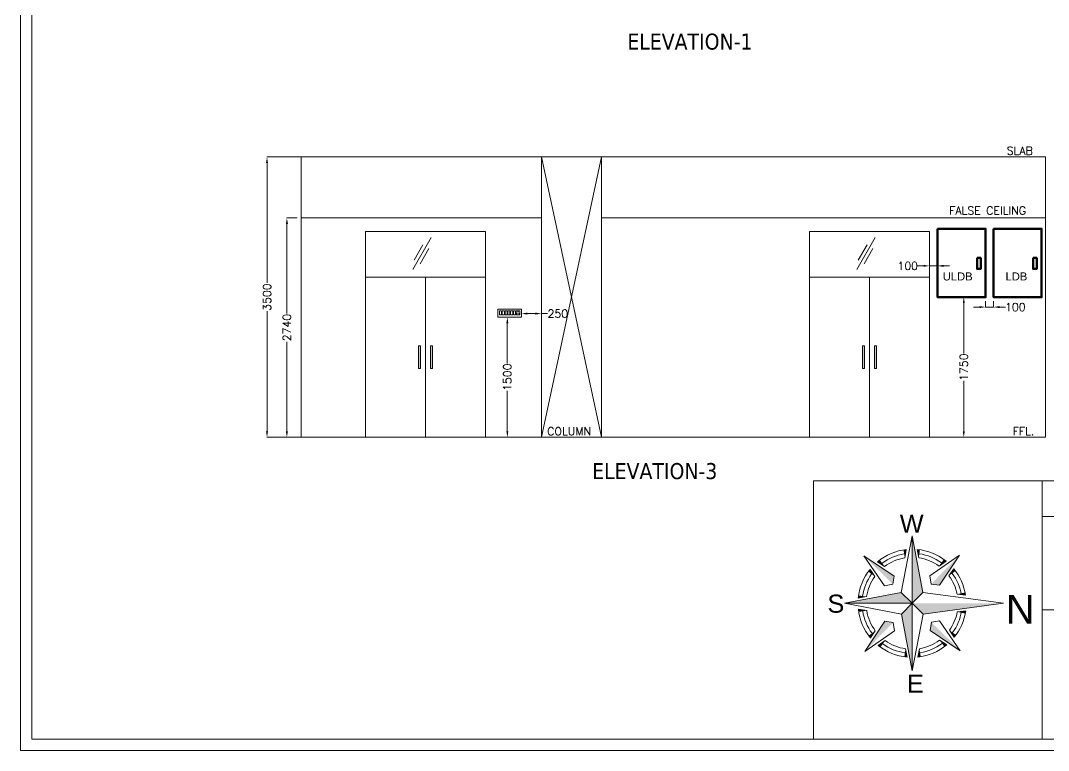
# Model space of a CAD drawing. Extents: x 3552052 to 4102982, y -707811 to -630695.
# Drawn here: x 4028604 to 4041445, y -702280 to -693168 of the extents above; entities that cross this region are included whole.
import ezdxf

# ---------------------------------------------------------------- set-up
doc = ezdxf.new("R2010")
doc.units = 0
doc.header["$LTSCALE"] = 6
doc.header["$MEASUREMENT"] = 0
doc.linetypes.add('HIDDEN', pattern=[0.375, 0.25, -0.125])
doc.layers.get('0').update_dxf_attribs({"linetype": 'CONTINUOUS', "lineweight": 0})
doc.layers.get('Defpoints').update_dxf_attribs({"linetype": 'CONTINUOUS', "lineweight": 0})
for name, color, linetype, lineweight in [('COL', 5, 'CONTINUOUS', 0), ('ELE-4M RAW P.SB', 40, 'CONTINUOUS', 0), ('ELE-4M UPS P.SB', 3, 'CONTINUOUS', 0), ('ELE-6M RAW P.SB', 40, 'HIDDEN', 0), ('ELE-CONDUIT', 5, 'CONTINUOUS', 30), ('ELE-SOCKET NMBERING', 7, 'CONTINUOUS', 9), ('ELE. DB', 1, 'CONTINUOUS', 0), ('ELE.DB', 1, 'CONTINUOUS', 0), ('MEP_HVAC_RA_DUCT', 1, 'CONTINUOUS', 0), ('MEP_HVAC_TEXT', 7, 'CONTINUOUS', 0), ('SECTION', 251, 'CONTINUOUS', 0), ('TEXT', 5, 'CONTINUOUS', 0), ('TITLE', 7, 'CONTINUOUS', 0)]:
    doc.layers.add(name, color=color, linetype=linetype, lineweight=lineweight)
doc.layers.add('ELE-6A AC SOCKET', color=7, linetype='CONTINUOUS', lineweight=0, true_color=0x00ceb6)
doc.styles.add('Annotation', font='tahoma.ttf')
doc.styles.add('ARIAL', font='arial.ttf')
doc.styles.add('ROMANS', font='romans.shx')
doc.styles.get("Standard").update_dxf_attribs({"font": 'SIMPLEX'})
doc.dimstyles.new('AEPL1', dxfattribs={"dimtxt": 100, "dimasz": 75, "dimexe": 1.25, "dimexo": 50, "dimtad": 0, "dimdec": 0, "dimtxsty": 'ROMANS', "dimcen": 2.5, "dimclrd": 7, "dimclre": 7, "dimadec": 0, "dimazin": 0, "dimtfac": 1, "dimtdec": 0, "dimtmove": 0, "dimatfit": 3, "dimfxl": 1, "dimlwd": 0, "dimlwe": 0, "dimarcsym": 0})

# ---------------------------------------------------------------- blocks, each defined once
blk = doc.blocks.new('*D797')
at = {"layer": 'Defpoints', "color": 0, "linetype": 'ByBlock', "transparency": 16777216}
for p in [(4031931, -695631), (4032111, -695631), (4032311, -698371)]:
    blk.add_point(p, dxfattribs=at)
at = {"layer": 'ELE-4M UPS P.SB', "color": 7, "linetype": 'ByBlock', "lineweight": 0, "transparency": 16777216}
for p, q in [((4032061, -695631), (4031930, -695631)), ((4031931, -695706), (4031931, -696824)), ((4031931, -698296), (4031931, -697178)), ((4032261, -698371), (4031930, -698371))]:
    blk.add_line(p, q, dxfattribs=at)
at = {"layer": 'ELE-4M UPS P.SB', "color": 7, "linetype": 'ByBlock', "transparency": 16777216}
for points in [[(4031919, -695706), (4031944, -695706), (4031931, -695631)], [(4031919, -698296), (4031944, -698296), (4031931, -698371)]]:
    blk.add_solid(points, dxfattribs=at)
at = {"layer": 'ELE-4M UPS P.SB', "color": 0, "linetype": 'ByBlock', "transparency": 16777216, "insert": (4031931, -697001), "char_height": 100, "attachment_point": 5, "rotation": 90, "style": 'ROMANS'}
blk.add_mtext('2740', dxfattribs=at)
blk = doc.blocks.new('*D798')
at = {"layer": 'Defpoints', "color": 0, "linetype": 'ByBlock', "transparency": 16777216}
for p in [(4031683, -694871), (4032357, -694871), (4032311, -698371)]:
    blk.add_point(p, dxfattribs=at)
at = {"layer": 'ELE-4M UPS P.SB', "color": 7, "linetype": 'ByBlock', "lineweight": 0, "transparency": 16777216}
for p, q in [((4032307, -694871), (4031681, -694871)), ((4031683, -694946), (4031683, -696444)), ((4031683, -698296), (4031683, -696798)), ((4032261, -698371), (4031681, -698371))]:
    blk.add_line(p, q, dxfattribs=at)
at = {"layer": 'ELE-4M UPS P.SB', "color": 7, "linetype": 'ByBlock', "transparency": 16777216}
for points in [[(4031670, -694946), (4031695, -694946), (4031683, -694871)], [(4031670, -698296), (4031695, -698296), (4031683, -698371)]]:
    blk.add_solid(points, dxfattribs=at)
at = {"layer": 'ELE-4M UPS P.SB', "color": 0, "linetype": 'ByBlock', "transparency": 16777216, "insert": (4031683, -696621), "char_height": 100, "attachment_point": 5, "rotation": 90, "style": 'ROMANS'}
blk.add_mtext('3500', dxfattribs=at)
blk = doc.blocks.new('TTTT')
at = {"layer": 'ELE.DB', "color": 3, "lineweight": 50, "ltscale": 10}
for points in [[(3961691, -723386), (3962291, -723386), (3962291, -724241), (3961691, -724241)], [(3962185, -723751), (3962231, -723751), (3962231, -723889), (3962185, -723889)]]:
    blk.add_lwpolyline(points, close=True, dxfattribs=at)
blk = doc.blocks.new('TTTT44')
at = {"layer": 'ELE-CONDUIT', "color": 1, "lineweight": 50, "ltscale": 10}
for points in [[(3962418, -723386), (3963018, -723386), (3963018, -724241), (3962418, -724241)], [(3962912, -723751), (3962958, -723751), (3962958, -723889), (3962912, -723889)]]:
    blk.add_lwpolyline(points, close=True, dxfattribs=at)
blk = doc.blocks.new('*D799')
at = {"layer": 'Defpoints', "color": 0, "linetype": 'ByBlock', "transparency": 16777216}
for p in [(4040379, -696621), (4040379, -698371), (4040387, -698371)]:
    blk.add_point(p, dxfattribs=at)
at = {"layer": 'ELE-6A AC SOCKET', "color": 7, "linetype": 'ByBlock', "lineweight": 0, "transparency": 16777216}
for p, q in [((4040387, -696696), (4040387, -697326)), ((4040429, -696621), (4040388, -696621)), ((4040387, -698296), (4040387, -697666)), ((4040429, -698371), (4040388, -698371))]:
    blk.add_line(p, q, dxfattribs=at)
at = {"layer": 'ELE-6A AC SOCKET', "color": 7, "linetype": 'ByBlock', "transparency": 16777216}
for points in [[(4040375, -696696), (4040400, -696696), (4040387, -696621)], [(4040375, -698296), (4040400, -698296), (4040387, -698371)]]:
    blk.add_solid(points, dxfattribs=at)
at = {"layer": 'ELE-6A AC SOCKET', "color": 0, "linetype": 'ByBlock', "transparency": 16777216, "insert": (4040387, -697496), "char_height": 100, "attachment_point": 5, "rotation": 90, "style": 'ROMANS'}
blk.add_mtext('1750', dxfattribs=at)
blk = doc.blocks.new('*D800')
at = {"layer": 'Defpoints', "color": 0, "linetype": 'ByBlock', "transparency": 16777216}
for p in [(4040659, -696621), (4040759, -696621), (4040759, -696745)]:
    blk.add_point(p, dxfattribs=at)
at = {"layer": 'ELE-6A AC SOCKET', "color": 7, "linetype": 'ByBlock', "lineweight": 0, "transparency": 16777216}
for p, q in [((4040659, -696671), (4040659, -696746)), ((4040759, -696671), (4040759, -696746)), ((4040584, -696745), (4040509, -696745)), ((4040659, -696745), (4040759, -696745)), ((4040834, -696745), (4040909, -696745))]:
    blk.add_line(p, q, dxfattribs=at)
at = {"layer": 'ELE-6A AC SOCKET', "color": 7, "linetype": 'ByBlock', "transparency": 16777216}
for points in [[(4040584, -696733), (4040584, -696758), (4040659, -696745)], [(4040834, -696733), (4040834, -696758), (4040759, -696745)]]:
    blk.add_solid(points, dxfattribs=at)
at = {"layer": 'ELE-6A AC SOCKET', "color": 0, "linetype": 'ByBlock', "transparency": 16777216, "insert": (4041031, -696745), "char_height": 100, "attachment_point": 5, "style": 'ROMANS'}
blk.add_mtext('100', dxfattribs=at)
blk = doc.blocks.new('*D779')
at = {"layer": 'Defpoints', "color": 0, "linetype": 'ByBlock', "transparency": 16777216}
for p in [(4039959, -696231), (4039959, -696271), (4040059, -696271)]:
    blk.add_point(p, dxfattribs=at)
at = {"layer": 'ELE-6A AC SOCKET', "color": 7, "linetype": 'ByBlock', "lineweight": 0, "transparency": 16777216}
for p, q in [((4039884, -696231), (4039809, -696231)), ((4039959, -696221), (4039959, -696230)), ((4040059, -696231), (4039959, -696231)), ((4040059, -696221), (4040059, -696230)), ((4040134, -696231), (4040209, -696231))]:
    blk.add_line(p, q, dxfattribs=at)
at = {"layer": 'ELE-6A AC SOCKET', "color": 7, "linetype": 'ByBlock', "transparency": 16777216}
for points in [[(4039884, -696218), (4039884, -696243), (4039959, -696231)], [(4040134, -696218), (4040134, -696243), (4040059, -696231)]]:
    blk.add_solid(points, dxfattribs=at)
at = {"layer": 'ELE-6A AC SOCKET', "color": 0, "linetype": 'ByBlock', "transparency": 16777216, "insert": (4039687, -696231), "char_height": 100, "attachment_point": 5, "style": 'ROMANS'}
blk.add_mtext('100', dxfattribs=at)
blk = doc.blocks.new('FFFF5')
at = {"layer": 'ELE-4M RAW P.SB', "color": 40, "ltscale": 10}
for p, q in [((3582624, -692258), (3582670, -692258)), ((3582624, -692310), (3582624, -692258)), ((3582670, -692310), (3582624, -692310)), ((3582670, -692258), (3582670, -692310))]:
    blk.add_line(p, q, dxfattribs=at)
for points in [[(3582604, -692230), (3582900, -692230), (3582900, -692330), (3582604, -692330)], [(3582678, -692258), (3582705, -692258), (3582705, -692310), (3582678, -692310)], [(3582713, -692258), (3582740, -692258), (3582740, -692310), (3582713, -692310)], [(3582748, -692258), (3582774, -692258), (3582774, -692310), (3582748, -692310)], [(3582782, -692258), (3582809, -692258), (3582809, -692310), (3582782, -692310)]]:
    blk.add_lwpolyline(points, close=True, dxfattribs=at)
for centre, radius, start, end in [((3582634, -692274), 3.1, 87.49, 354.7311), ((3582636, -692272), 2.5, 284.9049, 157.3162), ((3582647, -692297), 3.6, 127.1584, 52.8416), ((3582647, -692293), 2.29, 341.4031, 198.5969), ((3582658, -692272), 2.5, 22.6838, 255.0951), ((3582660, -692274), 3.1, 185.2689, 92.51)]:
    blk.add_arc(centre, radius, start, end, dxfattribs=at)
at = {"layer": 'ELE-6M RAW P.SB', "color": 3, "linetype": 'ByBlock'}
for points in [[(3582817, -692258), (3582844, -692258), (3582844, -692310), (3582817, -692310)], [(3582852, -692258), (3582878, -692258), (3582878, -692310), (3582852, -692310)]]:
    blk.add_lwpolyline(points, close=True, dxfattribs=at)
blk = doc.blocks.new('*D780')
at = {"layer": 'Defpoints', "color": 0, "linetype": 'ByBlock', "transparency": 16777216}
for p in [(4035111, -696827), (4034861, -696871), (4035111, -696871)]:
    blk.add_point(p, dxfattribs=at)
at = {"layer": 'ELE-6A AC SOCKET', "color": 7, "linetype": 'ByBlock', "lineweight": 0, "transparency": 16777216}
for p, q in [((4034861, -696821), (4034861, -696825)), ((4034936, -696827), (4035036, -696827)), ((4035111, -696821), (4035111, -696825)), ((4035111, -696827), (4035186, -696827))]:
    blk.add_line(p, q, dxfattribs=at)
at = {"layer": 'ELE-6A AC SOCKET', "color": 7, "linetype": 'ByBlock', "transparency": 16777216}
for points in [[(4034936, -696814), (4034936, -696839), (4034861, -696827)], [(4035036, -696814), (4035036, -696839), (4035111, -696827)]]:
    blk.add_solid(points, dxfattribs=at)
at = {"layer": 'ELE-6A AC SOCKET', "color": 0, "linetype": 'ByBlock', "transparency": 16777216, "insert": (4035316, -696827), "char_height": 100, "attachment_point": 5, "style": 'ROMANS'}
blk.add_mtext('250', dxfattribs=at)
blk = doc.blocks.new('*D781')
at = {"layer": 'Defpoints', "color": 0, "linetype": 'ByBlock', "transparency": 16777216}
for p in [(4034804, -696871), (4034685, -698371), (4034804, -698371)]:
    blk.add_point(p, dxfattribs=at)
at = {"layer": 'ELE-6A AC SOCKET', "color": 7, "linetype": 'ByBlock', "lineweight": 0, "transparency": 16777216}
for p, q in [((4034754, -696871), (4034684, -696871)), ((4034685, -696946), (4034685, -697451)), ((4034685, -698296), (4034685, -697791)), ((4034754, -698371), (4034684, -698371))]:
    blk.add_line(p, q, dxfattribs=at)
at = {"layer": 'ELE-6A AC SOCKET', "color": 7, "linetype": 'ByBlock', "transparency": 16777216}
for points in [[(4034673, -696946), (4034698, -696946), (4034685, -696871)], [(4034673, -698296), (4034698, -698296), (4034685, -698371)]]:
    blk.add_solid(points, dxfattribs=at)
at = {"layer": 'ELE-6A AC SOCKET', "color": 0, "linetype": 'ByBlock', "transparency": 16777216, "insert": (4034685, -697621), "char_height": 100, "attachment_point": 5, "rotation": 90, "style": 'ROMANS'}
blk.add_mtext('1500', dxfattribs=at)
blk = doc.blocks.new('A$C4A7C6C7E')
at = {"layer": 'TITLE', "color": 8, "lineweight": 5}
for p, q in [((-4207, 4144), (0, 26095)), ((0, 26095), (0, 0)), ((0, 0), (0, 26095)), ((4144, 4207), (0, 26095)), ((-2825, 17519), (-2234, 20757)), ((2559, 17560), (1919, 20788)), ((-6941, 10518), (-18592, 18312)), ((-10622, 6781), (-18592, 18312)), ((-10607, 14226), (-13343, 16056)), ((6781, 10622), (18312, 18592)), ((10390, 14385), (13098, 16257)), ((10518, 6941), (18312, 18592)), ((-14385, 10390), (-16257, 13098)), ((14226, 10607), (16056, 13343)), ((-7437, 7325), (-6941, 10518)), ((7325, 7437), (6781, 10622)), ((-4207, 4144), (-26095, 0)), ((-7437, 7325), (-10622, 6781)), ((-4207, 4144), (0, 0)), ((0, 0), (-4207, 4144)), ((0, 0), (4144, 4207)), ((4144, 4207), (0, 0)), ((7325, 7437), (10518, 6941)), ((0, 0), (-26095, 0)), ((-26095, 0), (0, 0)), ((-4144, -4207), (-26095, 0)), ((-17560, 2559), (-20788, 1919)), ((0, 0), (-4144, -4207)), ((-4144, -4207), (0, 0)), ((0, 0), (4207, -4144)), ((4207, -4144), (0, 0)), ((0, 0), (0, -26095)), ((0, -26095), (0, 0)), ((17394, 3514), (20646, 3095)), ((17394, 3514), (20646, 3095)), ((-17519, -2825), (-20757, -2234)), ((17433, -3312), (20680, -2857)), ((17433, -3312), (20680, -2857)), ((17434, -3310), (20680, -2857)), ((-10518, -6941), (-18312, -18592)), ((-7325, -7437), (-10518, -6941)), ((-7325, -7437), (-6781, -10622)), ((-4144, -4207), (0, -26095)), ((4207, -4144), (0, -26095)), ((7437, -7325), (6941, -10518)), ((7437, -7325), (10622, -6781)), ((10622, -6781), (18592, -18312)), ((-6781, -10622), (-18312, -18592)), ((-14226, -10607), (-16056, -13343)), ((6941, -10518), (18592, -18312)), ((14385, -10390), (16257, -13098)), ((-10390, -14385), (-13098, -16257)), ((10607, -14226), (13343, -16056)), ((-2559, -17560), (-1919, -20788)), ((2825, -17519), (2234, -20757))]:
    blk.add_line(p, q, dxfattribs=at)
at = {"layer": 'TITLE', "color": 5}
for p in [(4144, 4207), (4207, -4144)]:
    blk.add_line(p, (35289, 0), dxfattribs=at)
at = {"layer": 'TITLE', "color": 8, "lineweight": 5}
for radius, start, end in [(20877, 96.14269, 129.72625), (20877, 51.14269, 84.72625), (19311, 99.1612, 126.70773), (17745, 99.1612, 126.70773), (17745, 54.16121, 81.70773), (19311, 54.16121, 81.70773), (20877, 141.14269, 174.72625), (20877, 8.52692, 39.72625), (19311, 144.16121, 171.70773), (17745, 144.16121, 171.70773), (17745, 11.42181, 36.70773), (19311, 9.85136, 36.70773), (20877, 186.14269, 219.72625), (19311, 189.1612, 216.70773), (17745, 189.1612, 216.70773), (17745, 324.16121, 349.24868), (19311, 324.16121, 350.81434), (20877, 321.14269, 352.1348), (19311, 234.16121, 261.70773), (17745, 234.16121, 261.70773), (17745, 279.1612, 306.70773), (19311, 279.1612, 306.70773), (20877, 231.14269, 264.72625), (20877, 276.14269, 309.72625)]:
    blk.add_arc((0, 0), radius, start, end, dxfattribs=at)
for points in [[(0, 26095), (4144, 4207), (0, 0)], [(-3324, 20610), (-2234, 20757), (-2825, 17519)], [(3011, 20658), (1919, 20788), (2559, 17560)], [(-18592, 18312), (-6941, 10518), (-7437, 7325)], [(-13343, 16056), (-12479, 16737), (-10607, 14226)], [(18312, 18592), (10518, 6941), (7325, 7437)], [(13098, 16257), (12223, 16924), (10390, 14385)], [(-16257, 13098), (-16924, 12223), (-14385, 10390)], [(16056, 13343), (16737, 12479), (14226, 10607)], [(-26095, 0), (-4207, 4144), (0, 0)], [(20646, 3095), (20457, 4167), (17394, 3514)], [(-20658, 3011), (-20788, 1919), (-17560, 2559)], [(0, -26095), (-4144, -4207), (0, 0)], [(-20610, -3324), (-20757, -2234), (-17519, -2825)], [(20680, -2857), (20503, -3930), (17433, -3312)], [(-18312, -18592), (-10518, -6941), (-7325, -7437)], [(18592, -18312), (6941, -10518), (7437, -7325)], [(-16056, -13343), (-16737, -12479), (-14226, -10607)], [(16257, -13098), (16924, -12223), (14385, -10390)], [(-13098, -16257), (-12223, -16924), (-10390, -14385)], [(13343, -16056), (12479, -16737), (10607, -14226)], [(-3011, -20658), (-1919, -20788), (-2559, -17560)], [(3324, -20610), (2234, -20757), (2825, -17519)]]:
    blk.add_solid(points, dxfattribs=at)
at = {"layer": 'TITLE', "color": 5}
blk.add_solid([(35289, 0), (4207, -4144), (0, 0)], dxfattribs=at)

msp = doc.modelspace()

# ---------------------------------------------------------------- hatches: boundary and pattern name
at = {"linetype": 'Continuous', "ltscale": 0.1}
h = msp.add_hatch(color=254, dxfattribs=at)
h.dxf.hatch_style = 1
h.paths.add_polyline_path([(4033574, -697511.7), (4033599, -697511.7), (4033599, -697230.4), (4033574, -697230.4)])
h = msp.add_hatch(color=254, dxfattribs=at)
h.dxf.hatch_style = 1
h.paths.add_polyline_path([(4033748.9, -697511.7), (4033723.9, -697511.7), (4033723.9, -697230.4), (4033748.9, -697230.4)])
h = msp.add_hatch(color=254, dxfattribs=at)
h.dxf.hatch_style = 1
h.paths.add_polyline_path([(4039122, -697511.7), (4039147, -697511.7), (4039147, -697230.4), (4039122, -697230.4)])
h = msp.add_hatch(color=254, dxfattribs=at)
h.dxf.hatch_style = 1
h.paths.add_polyline_path([(4039296.9, -697511.7), (4039271.9, -697511.7), (4039271.9, -697230.4), (4039296.9, -697230.4)])

# ---------------------------------------------------------------- linework, layer by layer
for p in [(4056161.8, -698915), (4038511.5, -702137.8)]:
    msp.add_line(p, (4038511.5, -698915))
for points in [[(4056304.2, -682610.8), (4056304.2, -702280.2), (4028604.1, -702280.2), (4028604.1, -682610.8)], [(4056161.8, -682753.3), (4056161.8, -702137.8), (4028746.6, -702137.8), (4028746.6, -682753.3)]]:
    msp.add_lwpolyline(points, close=True)
at = {"color": 5, "linetype": 'Continuous', "ltscale": 0.1}
for points in [[(4033574, -697511.7), (4033599, -697511.7), (4033599, -697230.4), (4033574, -697230.4)], [(4033748.9, -697511.7), (4033723.9, -697511.7), (4033723.9, -697230.4), (4033748.9, -697230.4)], [(4039122, -697511.7), (4039147, -697511.7), (4039147, -697230.4), (4039122, -697230.4)], [(4039296.9, -697511.7), (4039271.9, -697511.7), (4039271.9, -697230.4), (4039296.9, -697230.4)]]:
    msp.add_lwpolyline(points, close=True, dxfattribs=at)
at = {"layer": 'COL', "color": 8}
for p, q in [((4035111.4, -698371.1), (4035861.4, -694871.1)), ((4035111.4, -694871.1), (4035861.4, -698371.1))]:
    msp.add_line(p, q, dxfattribs=at)
msp.add_lwpolyline([(4035111.4, -694871.1), (4035861.4, -694871.1), (4035861.4, -698371.1), (4035111.4, -698371.1)], close=True, dxfattribs=at)
at = {"layer": 'MEP_HVAC_RA_DUCT', "color": 8, "linetype": 'ByBlock'}
for p, q in [((4032111.4, -694871.1), (4032111.4, -698371.1)), ((4041406.4, -694871.1), (4041406.4, -698371.1))]:
    msp.add_line(p, q, dxfattribs=at)
for points in [[(4041406.4, -694871.1), (4032111.4, -694871.1)], [(4034421.4, -695631.1), (4032111.4, -695631.1)], [(4035111.4, -695631.1), (4034421.4, -695631.1)], [(4041406.4, -695631.1), (4035861.4, -695631.1)], [(4041406.4, -698371.1), (4032111.4, -698371.1)]]:
    msp.add_lwpolyline(points, dxfattribs=at)
at = {"layer": 'MEP_HVAC_RA_DUCT', "color": 5, "linetype": 'ByBlock'}
for points in [[(4032911.4, -696371.1), (4034411.4, -696371.1), (4034411.4, -695801.1), (4032911.4, -695801.1)], [(4038459.4, -696371.1), (4039959.4, -696371.1), (4039959.4, -695801.1), (4038459.4, -695801.1)], [(4032911.4, -698371.1), (4033661.4, -698371.1), (4033661.4, -696371.1), (4032911.4, -696371.1)], [(4033661.4, -698371.1), (4034411.4, -698371.1), (4034411.4, -696371.1), (4033661.4, -696371.1)], [(4038459.4, -698371.1), (4039209.4, -698371.1), (4039209.4, -696371.1), (4038459.4, -696371.1)], [(4039209.4, -698371.1), (4039959.4, -698371.1), (4039959.4, -696371.1), (4039209.4, -696371.1)]]:
    msp.add_lwpolyline(points, close=True, dxfattribs=at)
at = {"layer": 'MEP_HVAC_TEXT', "linetype": 'ByBlock'}
for p, q in [((4041364.4, -698915), (4041364.4, -702137.8)), ((4046765.9, -699359.2), (4041364.4, -699359.2)), ((4046765.9, -700526), (4041364.4, -700526))]:
    msp.add_line(p, q, dxfattribs=at)
at = {"layer": 'SECTION', "color": 5, "ltscale": 500}
for p, q in [((4033504.4, -696276.9), (4033732.8, -695877.2)), ((4039052.4, -696276.9), (4039280.8, -695877.2)), ((4033521.5, -696159.3), (4033631.2, -695967.3)), ((4033596.4, -696203.7), (4033704.6, -696014.3)), ((4039069.5, -696159.3), (4039179.2, -695967.3)), ((4039144.4, -696203.7), (4039252.6, -696014.3))]:
    msp.add_line(p, q, dxfattribs=at)

# ---------------------------------------------------------------- block references
at = {"layer": 'ELE-4M UPS P.SB', "color": 0, "linetype": 'ByBlock', "rotation": 180}
msp.add_blockref('FFFF5', (7617465.4, -1389101), dxfattribs=at)
at = {"layer": 'ELE. DB', "color": 0}
for name, p in [('TTTT', (78368.4, 27619.5)), ('TTTT44', (78340.9, 27619.5))]:
    msp.add_blockref(name, p, dxfattribs=at)
at = {"layer": 'TITLE', "linetype": 'Continuous', "extrusion": (1.31196e-09, -7.57547e-09, 1), "xscale": 0.03235129532987182, "yscale": 0.03235129532987182, "zscale": 0.03235129532987182}
msp.add_blockref('A$C4A7C6C7E', (4039741.7, -700443.3, 0), dxfattribs=at)

# ---------------------------------------------------------------- texts
at = {"char_height": 200, "width": 2697.906, "attachment_point": 3, "style": 'Annotation'}
for s, insert in [('\\pxql;ELEVATION-1', (4038881.9, -693330.7)), ('\\pxql;ELEVATION-3', (4038442.9, -698692.5))]:
    msp.add_mtext(s, dxfattribs=dict(at, insert=insert))
at = {"layer": 'ELE-SOCKET NMBERING', "color": 0, "char_height": 100.004, "width": 2358.602, "attachment_point": 1, "style": 'Annotation'}
for s, insert in [('{\\Fromans|c0;SLAB}', (4040923.1, -694743.7)), ('{\\Fromans|c0;FALSE CEILING }', (4040204.9, -695490.9)), ('{\\Fromans|c0;COLUMN}', (4035183.2, -698246)), ('{\\Fromans|c0;FFL.}', (4040998.3, -698246))]:
    msp.add_mtext(s, dxfattribs=dict(at, insert=insert))
at = {"layer": 'TEXT', "lineweight": 50, "ltscale": 10, "char_height": 100, "width": 405.606, "attachment_point": 1}
for s, insert in [('{\\fArial|b0|i0|c0|p34;\\C0;ULDB}', (4040124.8, -696312.5)), ('{\\fArial|b0|i0|c0|p34;\\C0;LDB}', (4040908.9, -696312.5))]:
    msp.add_mtext(s, dxfattribs=dict(at, insert=insert))
at = {"layer": 'TITLE', "color": 7, "style": 'ARIAL'}
for s, p in [('W', (4039587.2, -699561.5, 0)), ('S', (4038683.9, -700561.1, 0)), ('E', (4039676.3, -701559.6, 0))]:
    msp.add_text(s, height=226.5, dxfattribs=at).set_placement(p)
at = {"layer": 'TITLE', "color": 5, "style": 'ARIAL'}
msp.add_text('N', height=357.2, rotation=180, dxfattribs=at).set_placement((4041272.4, -700338.6, 0))

# ---------------------------------------------------------------- dimensions: what is measured, and where the dimension line sits
at = {"layer": 'ELE-4M UPS P.SB', "color": 0, "linetype": 'ByBlock'}
for base, p2, picture, middle in [((4031682.7, -694871.1), (4032357.3, -694871.1), '*D798', (4031682.7, -696621.1)), ((4031931.2, -695631.1), (4032111.4, -695631.1), '*D797', (4031931.2, -697001.1))]:
    dim = msp.add_linear_dim(base=base, p1=(4032310.9, -698371.1), p2=p2, angle=90, dimstyle='AEPL1', dxfattribs=at)
    dim.commit()
    dim.dimension.update_dxf_attribs({"geometry": picture, "text_midpoint": middle, "dimtype": 160})
at = {"layer": 'ELE-6A AC SOCKET', "color": 0, "linetype": 'ByBlock'}
for base, p1, p2, picture, middle in [((4039959.4, -696230.8), (4040059.4, -696270.8), (4039959.4, -696270.8), '*D779', (4039687.4, -696230.8)), ((4040758.9, -696745.2), (4040658.9, -696621.1), (4040758.9, -696621.1), '*D800', (4041031, -696745.2)), ((4035111.4, -696826.7), (4034861.4, -696871.1), (4035111.4, -696871.1), '*D780', (4035315.6, -696826.7))]:
    dim = msp.add_linear_dim(base=base, p1=p1, p2=p2, dimstyle='AEPL1', dxfattribs=at)
    dim.commit()
    dim.dimension.update_dxf_attribs({"geometry": picture, "text_midpoint": middle})
for base, p1, p2, picture, middle in [((4040387.1, -698371.1), (4040379.1, -696621.1), (4040379.1, -698371.1), '*D799', (4040387.1, -697496.1)), ((4034685.4, -698371.1), (4034803.6, -696871.1), (4034803.6, -698371.1), '*D781', (4034685.4, -697621.1))]:
    dim = msp.add_linear_dim(base=base, p1=p1, p2=p2, angle=90, dimstyle='AEPL1', dxfattribs=at)
    dim.commit()
    dim.dimension.update_dxf_attribs({"geometry": picture, "text_midpoint": middle})

doc.saveas('drawing.dxf')
